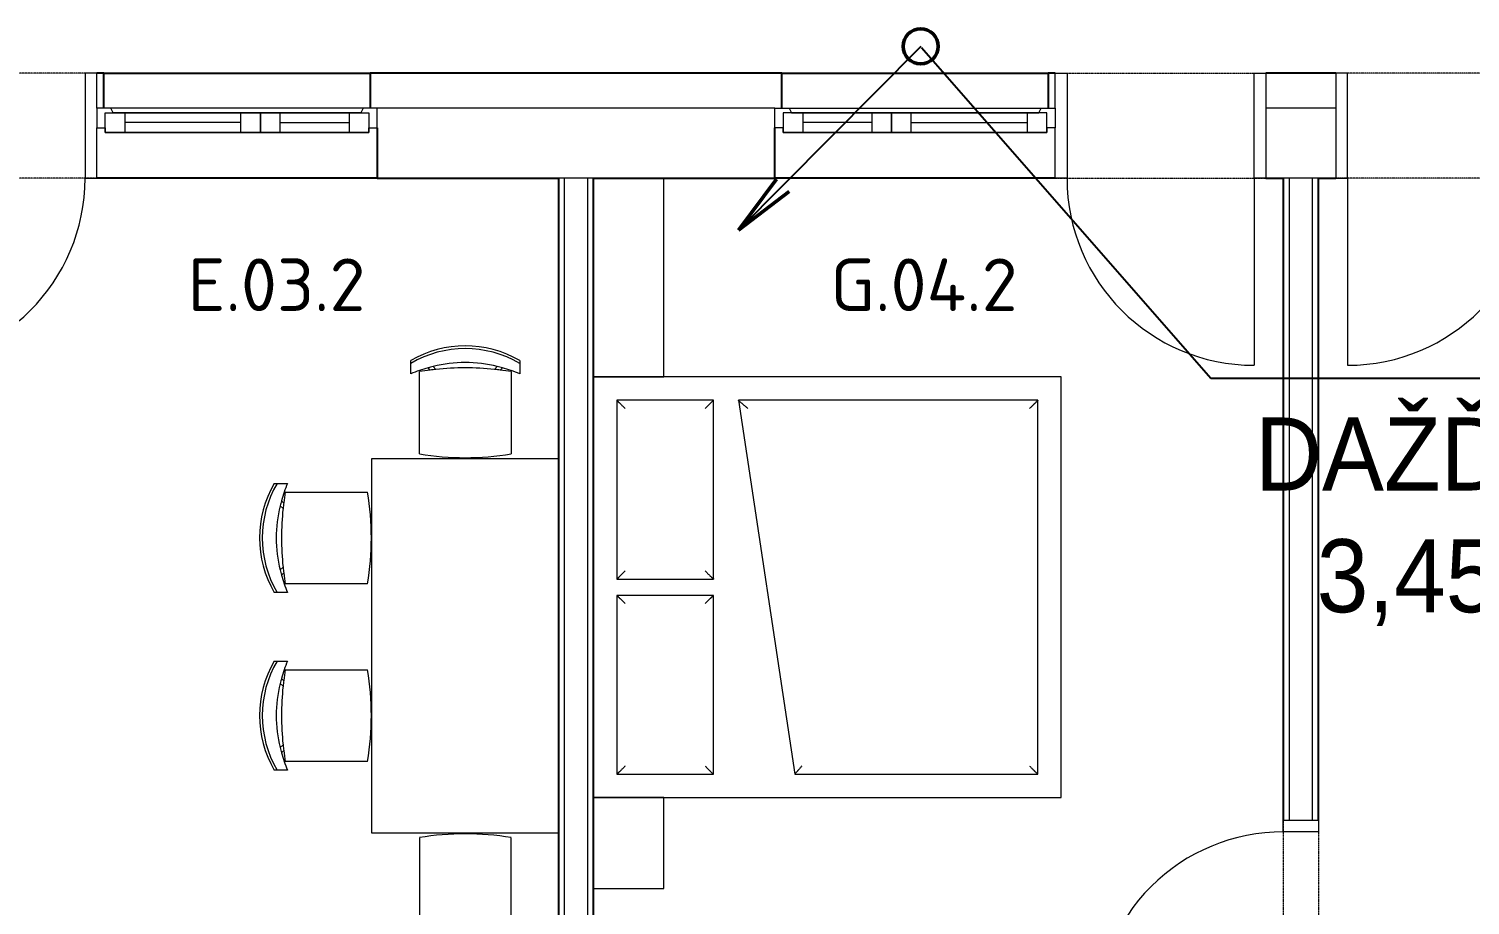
# Model space of a CAD drawing. Header units: millimetres. Extents: x 2377 to 264466, y -28213 to 61616.
# Drawn here: x 21302 to 27467, y 17450 to 21199 of the extents above; entities that cross this region are included whole.
import ezdxf

# ---------------------------------------------------------------- set-up
doc = ezdxf.new("R2010")
doc.units = ezdxf.units.MM
doc.linetypes.add('Bodkočiarkovaná 3mm', pattern=[5, 3, -1, 0, -1])
doc.layers.get('0').update_dxf_attribs({"color": 8})
doc.layers.add('_60992', color=7, linetype='Continuous')
doc.layers.add('ZTI_popis Pluvia 150', color=7, linetype='Continuous')
for name, color, linetype, lineweight in [('Common Edges', 8, 'Continuous', 20), ('Dvere - nad rovinou rezu', 8, 'Bodkočiarkovaná 3mm', 9), ('Frame_Mullion', 8, 'Continuous', 20), ('Furniture', 8, 'Continuous', 9), ('Plan Swing', 8, 'Continuous', 9), ('Room Tags', 8, 'Continuous', 9), ('Walls', 8, 'Continuous', 25), ('Windows', 8, 'Continuous', 20), ('ZTI-popis', 7, 'Continuous', 20), ('ZTI_pluvia', 4, 'Continuous', 50)]:
    doc.layers.add(name, color=color, linetype=linetype, lineweight=lineweight)
doc.styles.add('ISOCPEUR_6', font='isocpeur.ttf', dxfattribs={"height": 225})
doc.styles.add('Simplex', font='simplex.shx', dxfattribs={"width": 0.7})

# ---------------------------------------------------------------- blocks, each defined once
blk = doc.blocks.new('Dvere 1-kridlové obložkové plné - 800x1970-4923297-2NP _PRAC_')
at = {"layer": 'Dvere - nad rovinou rezu'}
for p, q in [((-450, 225), (450, 225)), ((-450, -225), (450, -225))]:
    blk.add_line(p, q, dxfattribs=at)
at = {"layer": 'Frame_Mullion'}
for p, q in [((-400, 225), (-450, 225)), ((-450, 225), (-450, 9)), ((-400, -225), (-400, 225)), ((450, 225), (400, 225)), ((400, 225), (400, -225)), ((450, -225), (450, 225)), ((-450, -75), (-450, -225)), ((-450, -225), (-400, -225)), ((400, -225), (450, -225))]:
    blk.add_line(p, q, dxfattribs=at)
at = {"layer": 'Plan Swing'}
blk.add_line((400, 225), (400, 1025), dxfattribs=at)
blk.add_arc((400, 225), 800, 90, 180, dxfattribs=at)
blk = doc.blocks.new('Okno 2-krídlové - 1200x1100-4672480-2NP _PRAC_')
at = {"layer": 'Frame_Mullion'}
for p, q in [((-539, 75), (-600, 75)), ((-600, 75), (-600, -9)), ((-529, 55), (-539, 75)), ((539, 75), (-539, 75)), ((539, 75), (529, 55)), ((600, 75), (539, 75)), ((600, -9), (600, 75)), ((-564, -9), (-564, 55)), ((-564, 55), (-529, 55)), ((-529, 55), (100, 55)), ((-480, 55), (-480, -29)), ((16, 13), (-480, 13)), ((16, -29), (16, 55)), ((529, 55), (100, 55)), ((100, 55), (100, -29)), ((100, 55), (100, -29)), ((184, -29), (184, 55)), ((184, 13), (480, 13)), ((480, 55), (480, -29)), ((529, 55), (564, 55)), ((564, 55), (564, -9)), ((-600, -9), (-564, -9)), ((-564, -29), (-564, -9)), ((100, -29), (-564, -29)), ((100, -29), (564, -29)), ((564, -29), (564, -9)), ((564, -9), (600, -9))]:
    blk.add_line(p, q, dxfattribs=at)
at = {"layer": 'Windows'}
for p, q in [((100, 55), (-529, 55)), ((100, 55), (529, 55)), ((100, -29), (100, 55)), ((100, -29), (100, 55)), ((-564, -9), (-564, -29)), ((-564, -29), (100, -29)), ((564, -29), (100, -29)), ((564, -9), (564, -29))]:
    blk.add_line(p, q, dxfattribs=at)
blk = doc.blocks.new('Dvere 1-kridlové obložkové plné - 800x1970-4923298-2NP _PRAC_')
at = {"layer": 'Dvere - nad rovinou rezu'}
for p, q in [((-450, 225), (450, 225)), ((-450, -225), (450, -225))]:
    blk.add_line(p, q, dxfattribs=at)
at = {"layer": 'Frame_Mullion'}
for p, q in [((-450, 225), (-400, 225)), ((-450, 75), (-450, 225)), ((-400, 225), (-400, -225)), ((400, 225), (450, 225)), ((400, -225), (400, 225)), ((450, 225), (450, -225)), ((-450, -225), (-450, -9)), ((-400, -225), (-450, -225)), ((450, -225), (400, -225))]:
    blk.add_line(p, q, dxfattribs=at)
at = {"layer": 'Plan Swing'}
blk.add_line((400, -225), (400, -1025), dxfattribs=at)
blk.add_arc((400, -225), 800, 180, 270, dxfattribs=at)
blk = doc.blocks.new('Okno 2-krídlové - 1200x1100-4673206-2NP _PRAC_')
at = {"layer": 'Frame_Mullion'}
for p, q in [((-600, -75), (-600, 9)), ((-600, 9), (-564, 9)), ((-564, 29), (-564, 9)), ((100, 29), (-564, 29)), ((-564, 9), (-564, -55)), ((-480, -55), (-480, 29)), ((16, 29), (16, -55)), ((100, -55), (100, 29)), ((100, 29), (564, 29)), ((100, -55), (100, 29)), ((184, 29), (184, -55)), ((480, -55), (480, 29)), ((564, 29), (564, 9)), ((564, -55), (564, 9)), ((564, 9), (600, 9)), ((600, 9), (600, -75)), ((-564, -55), (-529, -55)), ((-529, -55), (-539, -75)), ((-529, -55), (100, -55)), ((16, -13), (-480, -13)), ((529, -55), (100, -55)), ((184, -13), (480, -13)), ((529, -55), (564, -55)), ((539, -75), (529, -55)), ((-539, -75), (-600, -75)), ((539, -75), (-539, -75)), ((600, -75), (539, -75))]:
    blk.add_line(p, q, dxfattribs=at)
at = {"layer": 'Windows'}
for p, q in [((-564, 9), (-564, 29)), ((-564, 29), (100, 29)), ((564, 29), (100, 29)), ((100, 29), (100, -55)), ((100, 29), (100, -55)), ((564, 9), (564, 29)), ((100, -55), (-529, -55)), ((100, -55), (529, -55))]:
    blk.add_line(p, q, dxfattribs=at)
blk = doc.blocks.new('Dvere 1-kridlové obložkové plné - 800x1970-4673371-2NP _PRAC_')
at = {"layer": 'Dvere - nad rovinou rezu'}
for p, q in [((-450, 75), (450, 75)), ((-450, -75), (450, -75))]:
    blk.add_line(p, q, dxfattribs=at)
at = {"layer": 'Frame_Mullion'}
for p, q in [((-450, 75), (-400, 75)), ((-450, -75), (-450, 75)), ((-400, 75), (-400, -75)), ((400, 75), (450, 75)), ((400, -75), (400, 75)), ((450, 75), (450, -75)), ((-400, -75), (-450, -75)), ((450, -75), (400, -75))]:
    blk.add_line(p, q, dxfattribs=at)
at = {"layer": 'Plan Swing'}
blk.add_line((400, -75), (400, -875), dxfattribs=at)
blk.add_arc((400, -75), 800, 180, 270, dxfattribs=at)
blk = doc.blocks.new('CS_Stol hranaty - CS_Stol hranaty-V15-2NP _PRAC_')
at = {"layer": 'Furniture'}
for p, q in [((1600, 0), (0, 0)), ((0, 0), (0, -800)), ((1600, -800), (1600, 0))]:
    blk.add_line(p, q, dxfattribs=at)
blk = doc.blocks.new('CS_Stolicka - Klasická-4868357-2NP _PRAC_')
at = {"layer": 'Furniture'}
for p, q in [((-197.2, -133.4), (-197.2, 218.1)), ((194.8, 218.1), (194.8, -133.4)), ((-234.2, -180.7), (-234.2, -123.8)), ((-160, -150.2), (-151.1, -140.3)), ((-126.9, -143.1), (-138.3, -155.8)), ((135.9, -155.8), (124.5, -143.1)), ((148.7, -140.3), (157.6, -150.2)), ((231.7, -123.8), (231.7, -180.7))]:
    blk.add_line(p, q, dxfattribs=at)
for centre, radius, start, end in [((-1.2, -933.1), 1167.9, 80.33839, 99.66161), ((-1.2, 414.2), 586.3, 246.58457, 254.28563), ((-1.2, 227.8), 459.8, 239.55869, 300.44131), ((-1.2, 215.8), 459.8, 239.55869, 300.44131), ((-1.2, 1019.2), 1169.1, 260.34887, 262.63324), ((-1.2, 414.2), 586.3, 254.28563, 256.47743), ((-1.2, 1019.2), 1169.1, 262.63324, 263.82763), ((-1.2, 414.2), 586.3, 256.47743, 283.52257), ((-1.2, 1019.2), 1169.1, 263.82763, 276.17237), ((-1.2, 1019.2), 1169.1, 276.17237, 277.36676), ((-1.2, 414.2), 586.3, 283.52257, 285.71437), ((-1.2, 1019.2), 1169.1, 277.36676, 279.65113), ((-1.2, 414.2), 586.3, 285.71437, 293.41543)]:
    blk.add_arc(centre, radius, start, end, dxfattribs=at)
blk = doc.blocks.new('CS_Stolicka - Klasická-1790388-2NP _PRAC_')
at = {"layer": 'Furniture'}
for p, q in [((-234.2, 180.7), (-234.2, 123.8)), ((-197.2, 133.4), (-197.2, -218.1)), ((-160, 150.2), (-151.1, 140.3)), ((-126.9, 143.1), (-138.3, 155.8)), ((135.9, 155.8), (124.5, 143.1)), ((148.7, 140.3), (157.6, 150.2)), ((194.8, -218.1), (194.8, 133.4)), ((231.7, 123.8), (231.7, 180.7))]:
    blk.add_line(p, q, dxfattribs=at)
for centre, radius, start, end in [((-1.2, -215.8), 459.8, 59.55869, 120.44131), ((-1.2, -227.8), 459.8, 59.55869, 120.44131), ((-1.2, -414.2), 586.3, 105.71437, 113.41543), ((-1.2, -1019.2), 1169.1, 97.36676, 99.65113), ((-1.2, -414.2), 586.3, 103.52257, 105.71437), ((-1.2, -1019.2), 1169.1, 96.17237, 97.36676), ((-1.2, -414.2), 586.3, 76.47743, 103.52257), ((-1.2, -1019.2), 1169.1, 83.82763, 96.17237), ((-1.2, -1019.2), 1169.1, 82.63324, 83.82763), ((-1.2, -414.2), 586.3, 74.28563, 76.47743), ((-1.2, -1019.2), 1169.1, 80.34887, 82.63324), ((-1.2, -414.2), 586.3, 66.58457, 74.28563), ((-1.2, 933.1), 1167.9, 260.33839, 279.66161)]:
    blk.add_arc(centre, radius, start, end, dxfattribs=at)
blk = doc.blocks.new('CS_Manzelska postel - CS_Manzelska postel-5036435-2NP _PRAC_')
at = {"layer": 'Furniture'}
for p, q in [((1800, 0), (0, 0)), ((0, 0), (0, -2000)), ((1800, -2000), (1800, 0)), ((1700, -100), (100, -100)), ((100, -100), (100, -1380.7)), ((1700, -1139.8), (1700, -100)), ((100, -1380.7), (1700, -1139.8)), ((100, -1487.7), (100, -1900)), ((862.4, -1487.7), (100, -1487.7)), ((865, -1487.7), (862.4, -1487.7)), ((862.4, -1487.7), (865, -1487.7)), ((865, -1900), (865, -1487.7)), ((1700, -1487.7), (935, -1487.7)), ((935, -1487.7), (935, -1900)), ((1700, -1900), (1700, -1487.7)), ((0, -1700), (-850, -1700)), ((0, -2000), (0, -1700)), ((2189.1, -1700), (1800, -1700)), ((1800, -1700), (1800, -2000)), ((2189.1, -2000), (2189.1, -1700)), ((100, -1900), (865, -1900)), ((935, -1900), (1700, -1900))]:
    blk.add_line(p, q, dxfattribs=at)
for points, knots in [([(100, -100), (100, -100), (100.6, -100.6), (102.6, -102.6), (104.6, -104.6), (106.7, -106.7), (108.7, -108.7), (110.8, -110.7), (113.1, -113.1), (115.5, -115.6), (118.1, -118.1), (121.6, -121.6), (127.4, -127.4), (131.9, -131.9), (135, -135)], [-1, -1, -1, -1, -0.833333, -0.75, -0.666667, -0.583333, -0.541667, -0.5, -0.416667, -0.375, -0.333333, -0.25, -0.166667, 0, 0, 0, 0]), ([(1665, -135), (1668.1, -131.9), (1672.6, -127.4), (1678.4, -121.6), (1681.9, -118.1), (1684.4, -115.5), (1686.9, -113.1), (1689.3, -110.8), (1691.3, -108.7), (1693.3, -106.7), (1695.4, -104.6), (1697.4, -102.6), (1699.4, -100.6), (1700, -100), (1700, -100)], [0, 0, 0, 0, 0.166667, 0.25, 0.333333, 0.375, 0.416667, 0.5, 0.541667, 0.583333, 0.666667, 0.75, 0.833333, 1, 1, 1, 1]), ([(1665, -1109.6), (1668.1, -1112.3), (1672.6, -1116.2), (1678.4, -1121.2), (1681.9, -1124.2), (1684.5, -1126.4), (1686.9, -1128.5), (1689.2, -1130.5), (1691.3, -1132.3), (1693.3, -1134), (1696.2, -1136.5), (1699.2, -1139.1), (1700, -1139.7), (1700, -1139.8)], [0, 0, 0, 0, 0.166667, 0.25, 0.333333, 0.375, 0.416667, 0.5, 0.541667, 0.583333, 0.666667, 0.833333, 1, 1, 1, 1]), ([(135, -1340), (131.9, -1343.6), (127.4, -1348.9), (121.6, -1355.6), (118.1, -1359.6), (115.6, -1362.6), (113.1, -1365.5), (110.7, -1368.2), (108.7, -1370.6), (106.7, -1372.9), (104.6, -1375.4), (102.6, -1377.7), (100.6, -1380), (100, -1380.7), (100, -1380.7)], [0, 0, 0, 0, 0.166667, 0.25, 0.333333, 0.375, 0.416667, 0.5, 0.541667, 0.583333, 0.666667, 0.75, 0.833333, 1, 1, 1, 1]), ([(135, -1522.7), (131.9, -1519.6), (127.4, -1515.1), (121.6, -1509.3), (118.1, -1505.8), (115.5, -1503.3), (113.1, -1500.8), (110.8, -1498.5), (108.7, -1496.4), (106.7, -1494.4), (104.6, -1492.3), (102.6, -1490.3), (100.6, -1488.3), (100, -1487.7), (100, -1487.7)], [0, 0, 0, 0, 0.166667, 0.25, 0.333333, 0.375, 0.416667, 0.5, 0.541667, 0.583333, 0.666667, 0.75, 0.833333, 1, 1, 1, 1]), ([(830, -1522.7), (831.8, -1520.9), (835.3, -1517.4), (840.6, -1512.1), (845.7, -1507), (849.8, -1502.9), (853, -1499.8), (855.2, -1497.5), (857.3, -1495.4), (859.8, -1492.9), (861.4, -1491.2), (862.4, -1490.3)], [0, 0, 0, 0, 0.142857, 0.285714, 0.428571, 0.571429, 0.642857, 0.714286, 0.785714, 0.857143, 1, 1, 1, 1]), ([(935, -1487.7), (935, -1487.7), (935.2, -1487.9), (935.9, -1488.6), (936.9, -1489.6), (937.9, -1490.6), (938.7, -1491.4), (939.6, -1492.3), (940.5, -1493.2), (941.6, -1494.3), (942.6, -1495.3), (943.8, -1496.5), (944.9, -1497.7), (946.2, -1498.9), (947.4, -1500.1), (948.7, -1501.4), (950.4, -1503.2), (952.7, -1505.4), (955.5, -1508.2), (959.3, -1512), (964.1, -1516.8), (968, -1520.8), (970, -1522.7)], [0, 0, 0, 0, 0.0625, 0.125, 0.1875, 0.21875, 0.25, 0.28125, 0.3125, 0.34375, 0.375, 0.40625, 0.4375, 0.46875, 0.5, 0.53125, 0.5625, 0.625, 0.6875, 0.75, 0.875, 1, 1, 1, 1]), ([(1665, -1522.7), (1668.1, -1519.7), (1672.6, -1515.1), (1678.4, -1509.3), (1681.9, -1505.8), (1684.4, -1503.2), (1686.9, -1500.8), (1689.3, -1498.5), (1691.3, -1496.4), (1693.3, -1494.4), (1695.4, -1492.3), (1697.4, -1490.3), (1699.4, -1488.3), (1700, -1487.7), (1700, -1487.7)], [0, 0, 0, 0, 0.166667, 0.25, 0.333333, 0.375, 0.416667, 0.5, 0.541667, 0.583333, 0.666667, 0.75, 0.833333, 1, 1, 1, 1]), ([(100, -1900), (100, -1900), (100.6, -1899.4), (102.6, -1897.4), (104.6, -1895.4), (106.7, -1893.3), (108.7, -1891.3), (110.7, -1889.2), (113.1, -1886.9), (115.6, -1884.5), (118.1, -1881.9), (121.6, -1878.4), (127.4, -1872.6), (131.9, -1868.1), (135, -1865)], [-1, -1, -1, -1, -0.833333, -0.75, -0.666667, -0.583333, -0.541667, -0.5, -0.416667, -0.375, -0.333333, -0.25, -0.166667, 0, 0, 0, 0]), ([(865, -1900), (865, -1900), (864.8, -1899.8), (864.1, -1899.1), (863.1, -1898.1), (862.1, -1897.1), (861.3, -1896.3), (860.4, -1895.4), (859.5, -1894.5), (858.4, -1893.4), (857.4, -1892.4), (856.2, -1891.2), (855.1, -1890.1), (853.8, -1888.8), (852.6, -1887.6), (851.3, -1886.3), (849.6, -1884.6), (847.3, -1882.3), (844.5, -1879.5), (840.7, -1875.7), (835.9, -1870.9), (832, -1867), (830, -1865)], [0, 0, 0, 0, 0.0625, 0.125, 0.1875, 0.21875, 0.25, 0.28125, 0.3125, 0.34375, 0.375, 0.40625, 0.4375, 0.46875, 0.5, 0.53125, 0.5625, 0.625, 0.6875, 0.75, 0.875, 1, 1, 1, 1]), ([(970, -1865), (968, -1867), (964.1, -1870.9), (959.3, -1875.7), (955.5, -1879.5), (952.7, -1882.3), (950.4, -1884.6), (948.7, -1886.3), (947.4, -1887.6), (946.2, -1888.8), (944.9, -1890.1), (943.8, -1891.2), (942.6, -1892.4), (941.6, -1893.4), (940.5, -1894.5), (939.6, -1895.4), (938.7, -1896.3), (937.9, -1897.1), (936.9, -1898.1), (935.9, -1899.1), (935.2, -1899.8), (935, -1900), (935, -1900)], [0, 0, 0, 0, 0.125, 0.25, 0.3125, 0.375, 0.4375, 0.46875, 0.5, 0.53125, 0.5625, 0.59375, 0.625, 0.65625, 0.6875, 0.71875, 0.75, 0.78125, 0.8125, 0.875, 0.9375, 1, 1, 1, 1]), ([(1665, -1865), (1668.1, -1868.1), (1672.6, -1872.6), (1678.4, -1878.4), (1681.9, -1881.9), (1684.5, -1884.4), (1686.9, -1886.9), (1689.2, -1889.3), (1691.3, -1891.3), (1693.3, -1893.3), (1695.4, -1895.4), (1697.4, -1897.4), (1699.4, -1899.4), (1700, -1900), (1700, -1900)], [0, 0, 0, 0, 0.166667, 0.25, 0.333333, 0.375, 0.416667, 0.5, 0.541667, 0.583333, 0.666667, 0.75, 0.833333, 1, 1, 1, 1])]:
    blk.add_open_spline(points, degree=3, knots=knots, dxfattribs=at)
blk.add_open_spline([(862.4, -1490.3), (863.2, -1489.5), (864.5, -1488.2), (865, -1487.7), (865, -1487.7)], degree=3, dxfattribs=at)
blk = doc.blocks.new('2NP podklad')
at = {"layer": 'Common Edges', "color": 252}
for p, q in [((24492.7, 20859.7), (22792.7, 20859.7)), ((26892.7, 20859.7), (26592.7, 20859.7)), ((23717.7, 20559.7), (23567.7, 20559.7)), ((23592.7, 20559.7), (23592.7, 16459.7)), ((23692.7, 16459.7), (23692.7, 20559.7)), ((26817.7, 20559.7), (26667.7, 20559.7)), ((26692.7, 20559.7), (26692.7, 17813.6)), ((26792.7, 17813.6), (26792.7, 20559.7))]:
    blk.add_line(p, q, dxfattribs=at)
at = {"layer": 'Walls', "color": 252}
for p, q in [((21622.7, 21009.7), (21592.7, 21009.7)), ((21622.7, 20859.7), (21622.7, 21009.7)), ((21622.7, 21009.7), (22762.7, 21009.7)), ((24522.7, 21009.7), (22762.7, 21009.7)), ((22762.7, 21009.7), (22762.7, 20859.7)), ((24522.7, 20859.7), (24522.7, 21009.7)), ((24522.7, 21009.7), (25662.7, 21009.7)), ((25692.7, 21009.7), (25662.7, 21009.7)), ((25662.7, 21009.7), (25662.7, 20859.7)), ((26892.7, 21009.7), (26592.7, 21009.7)), ((22792.7, 20775.7), (22792.7, 20559.7)), ((24492.7, 20559.7), (24492.7, 20775.7)), ((22792.7, 20559.7), (21592.7, 20559.7)), ((22792.7, 20559.7), (23567.7, 20559.7)), ((23567.7, 20559.7), (23567.7, 16459.7)), ((23717.7, 20559.7), (24492.7, 20559.7)), ((23717.7, 16459.7), (23717.7, 20559.7)), ((25692.7, 20559.7), (24492.7, 20559.7)), ((26592.7, 20559.7), (26667.7, 20559.7)), ((26667.7, 20559.7), (26667.7, 17813.6)), ((26817.7, 20559.7), (26892.7, 20559.7)), ((26817.7, 17813.6), (26817.7, 20559.7))]:
    blk.add_line(p, q, dxfattribs=at)
at = {"layer": 'Frame_Mullion', "color": 252}
for name, p, rotation in [('Dvere 1-kridlové obložkové plné - 800x1970-4923297-2NP _PRAC_', (21142.7, 20784.7), 180), ('Dvere 1-kridlové obložkové plné - 800x1970-4923297-2NP _PRAC_', (27342.7, 20784.7), 180), ('Dvere 1-kridlové obložkové plné - 800x1970-4673371-2NP _PRAC_', (26742.7, 17363.6), 270)]:
    blk.add_blockref(name, p, dxfattribs=dict(at, rotation=rotation))
blk.add_blockref('Dvere 1-kridlové obložkové plné - 800x1970-4923298-2NP _PRAC_', (26142.7, 20784.7), dxfattribs=at)
at = {"layer": 'Furniture', "color": 252}
for name, p, rotation in [('CS_Manzelska postel - CS_Manzelska postel-5036435-2NP _PRAC_', (25717.7, 19709.7), 270), ('CS_Stolicka - Klasická-4868357-2NP _PRAC_', (23167.7, 19599), 180), ('CS_Stol hranaty - CS_Stol hranaty-V15-2NP _PRAC_', (22767.7, 17759.7), 90), ('CS_Stolicka - Klasická-4868357-2NP _PRAC_', (22532.7, 19019.7), 270), ('CS_Stolicka - Klasická-4868357-2NP _PRAC_', (22532.7, 18259.7), 270), ('CS_Stolicka - Klasická-1790388-2NP _PRAC_', (23167.7, 17520.3), 180)]:
    blk.add_blockref(name, p, dxfattribs=dict(at, rotation=rotation))
at = {"layer": 'Windows', "color": 252}
blk.add_blockref('Okno 2-krídlové - 1200x1100-4672480-2NP _PRAC_', (22192.7, 20784.7), dxfattribs=at)
at = {"layer": 'Windows', "color": 252, "rotation": 180}
blk.add_blockref('Okno 2-krídlové - 1200x1100-4673206-2NP _PRAC_', (25092.7, 20784.7), dxfattribs=at)
at = {"layer": 'Room Tags', "color": 252, "char_height": 225, "attachment_point": 1, "style": 'ISOCPEUR_6'}
for s, insert, width in [('E.03.2', (21981.8, 20216.6), 901.898), ('G.04.2', (24730.7, 20216.6), 962.025)]:
    blk.add_mtext(s, dxfattribs=dict(at, insert=insert, width=width))
blk = doc.blocks.new('šipka')
at = {"layer": 'ZTI_pluvia', "color": 146, "lineweight": 25, "true_color": 0x105689}
blk.add_line((-500735337, -1209381827), (-500736896, -1209383400), dxfattribs=at)
at = {"layer": 'ZTI_pluvia', "color": 146, "true_color": 0x105689}
for q in [(-500736570, -1209382963), (-500736462, -1209383070)]:
    blk.add_line((-500736896, -1209383400), q, dxfattribs=at)

msp = doc.modelspace()

# ---------------------------------------------------------------- block references
at = {"color": 0}
msp.add_blockref('2NP podklad', (0, 0), dxfattribs=at)

# ---------------------------------------------------------------- next in the draw order: linework, layer by layer
at = {"layer": '_60992', "color": 146, "lineweight": 50, "true_color": 0x105689}
msp.add_circle((25116.7, 21124.2), 75, dxfattribs=at)
at = {"layer": 'ZTI_popis Pluvia 150', "color": 250, "ltscale": 20}
for p, q in [((25120.9, 21119.2), (26357.7, 19704.7)), ((26357.7, 19704.7), (30169.3, 19704.7))]:
    msp.add_line(p, q, dxfattribs=at)

# ---------------------------------------------------------------- next in the draw order: block references
at = {"layer": '_60992', "color": 3, "xscale": 0.5, "yscale": 0.5, "zscale": 0.5}
msp.add_blockref('šipka', (250392785.3, 604712037.6), dxfattribs=at)

# ---------------------------------------------------------------- next in the draw order: texts
at = {"layer": 'ZTI-popis', "color": 7, "ltscale": 0.04, "insert": (27898.4, 19090.6), "char_height": 312.5, "width": 11837.472, "attachment_point": 5, "rotation": 0.0013, "style": 'Simplex'}
msp.add_mtext('\\pxi1.36829,qc;{\\fArial|b0|i0|c238|p34;\\W0.90909;\\C250;DAŽĎOVÝ ZVOD \\P3,45 l/s - %%C100}', dxfattribs=at)

doc.saveas('drawing.dxf')
